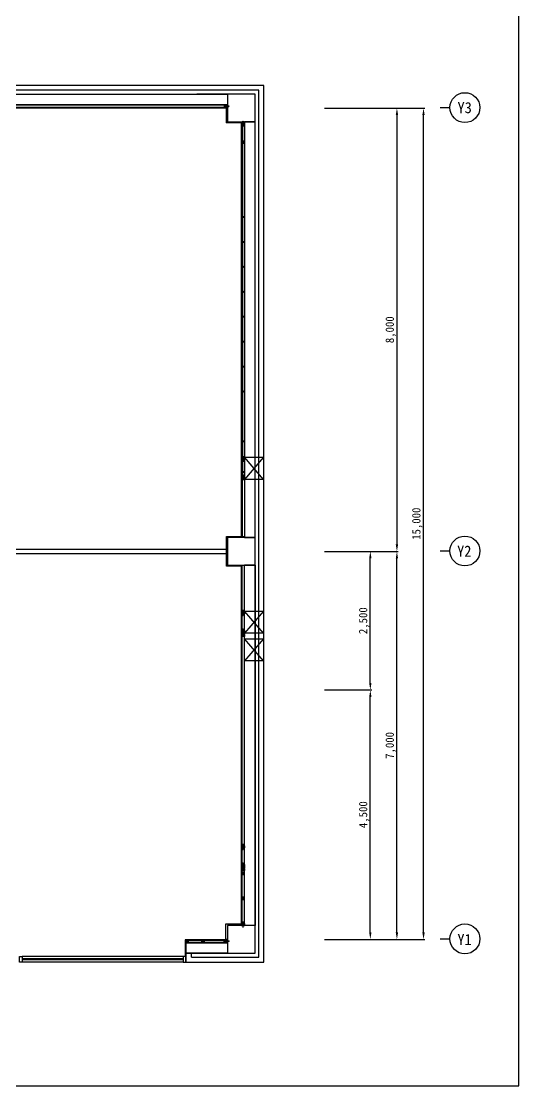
# Model space of a CAD drawing. Header units: millimetres. Extents: x 107440 to 147240, y -268596 to -237350.
# Drawn here: x 138264 to 147240, y -268596 to -249389 of the extents above; entities that cross this region are included whole.
import ezdxf
from ezdxf.enums import TextEntityAlignment as Align

# ---------------------------------------------------------------- set-up
doc = ezdxf.new("R2010")
doc.units = ezdxf.units.MM
for name, color, linetype in [('TN-LEAT', 3, 'Continuous'), ('TZ-BASE', 253, 'Continuous'), ('TZ-DIMS', 1, 'Continuous'), ('TZ-LEAL', 1, 'Continuous')]:
    doc.layers.add(name, color=color, linetype=linetype)
doc.layers.add('TX-PAPR', color=2, linetype='Continuous', plot=False)
doc.styles.get("Standard").update_dxf_attribs({"font": 'GulimChe.ttf'})
doc.linetypes.add('BATTINB', pattern='A,0,-0.0025,[134,GulimChe.ttf,S=0.0025,R=0,X=-0.0025,Y=0.01],-0.005,[134,GulimChe.ttf,S=0.0025,R=180,X=0.0025,Y=0.01],-0.0025', length=0.01)
doc.dimstyles.new('D50', dxfattribs={"dimscale": 50, "dimtxt": 3, "dimasz": 2.5, "dimexe": 0.5, "dimexo": 0.5, "dimgap": 0.5, "dimtad": 1, "dimdec": 0, "dimzin": 1, "dimdsep": 46, "dimlunit": 6, "dimtxsty": 'Standard', "dimcen": 1, "dimclrd": 1, "dimclre": 1, "dimclrt": 3, "dimadec": 0, "dimazin": 0, "dimtfac": 1, "dimtdec": 0, "dimtix": 1, "dimtmove": 2, "dimatfit": 3, "dimfxl": 0, "dimtvp": 2, "dimlwd": -1, "dimlwe": -1, "dimarcsym": 0})

# ---------------------------------------------------------------- blocks, each defined once
blk = doc.blocks.new('*D13')
at = {"layer": 'DEFPOINTS', "color": 0, "ltscale": 0.1}
for p in [(143709, -261455), (144562, -261455), (143709, -265955)]:
    blk.add_point(p, dxfattribs=at)
at = {"layer": 'TZ-DIMS', "color": 1, "ltscale": 0.1}
for p, q in [((143734, -261455), (144587, -261455)), ((144562, -265830), (144562, -261580)), ((143734, -265955), (144587, -265955))]:
    blk.add_line(p, q, dxfattribs=at)
for points in [[(144541, -261580), (144583, -261580), (144562, -261455)], [(144541, -265830), (144583, -265830), (144562, -265955)]]:
    blk.add_solid(points, dxfattribs=at)
at = {"layer": 'TZ-DIMS', "color": 3, "ltscale": 0.1, "insert": (144451, -263705), "char_height": 150, "attachment_point": 5, "rotation": 90}
blk.add_mtext('{\\fGulimChe|b0|i0|c129|p0;4,500}', dxfattribs=at)
blk = doc.blocks.new('*D14')
at = {"layer": 'DEFPOINTS', "color": 0, "ltscale": 0.1}
for p in [(143709, -250955), (143709, -258955), (145042, -258955)]:
    blk.add_point(p, dxfattribs=at)
at = {"layer": 'TZ-DIMS', "color": 1, "ltscale": 0.1}
for p, q in [((143734, -250955), (145067, -250955)), ((145042, -251080), (145042, -258830)), ((143734, -258955), (145067, -258955))]:
    blk.add_line(p, q, dxfattribs=at)
for points in [[(145021, -251080), (145063, -251080), (145042, -250955)], [(145021, -258830), (145063, -258830), (145042, -258955)]]:
    blk.add_solid(points, dxfattribs=at)
at = {"layer": 'TZ-DIMS', "color": 3, "ltscale": 0.1, "insert": (144931, -254955), "char_height": 150, "attachment_point": 5, "rotation": 90}
blk.add_mtext('{\\fGulimChe|b0|i0|c129|p0;8,000}', dxfattribs=at)
blk = doc.blocks.new('*D15')
at = {"layer": 'DEFPOINTS', "color": 0, "ltscale": 0.1}
for p in [(143709, -258955), (145042, -258955), (143709, -265955)]:
    blk.add_point(p, dxfattribs=at)
at = {"layer": 'TZ-DIMS', "color": 1, "ltscale": 0.1}
for p, q in [((143734, -258955), (145067, -258955)), ((145042, -265830), (145042, -259080)), ((143734, -265955), (145067, -265955))]:
    blk.add_line(p, q, dxfattribs=at)
for points in [[(145021, -259080), (145063, -259080), (145042, -258955)], [(145021, -265830), (145063, -265830), (145042, -265955)]]:
    blk.add_solid(points, dxfattribs=at)
at = {"layer": 'TZ-DIMS', "color": 3, "ltscale": 0.1, "insert": (144931, -262455), "char_height": 150, "attachment_point": 5, "rotation": 90}
blk.add_mtext('{\\fGulimChe|b0|i0|c129|p0;7,000}', dxfattribs=at)
blk = doc.blocks.new('*D16')
at = {"layer": 'DEFPOINTS', "color": 0, "ltscale": 0.1}
for p in [(143709, -250955), (145522, -250955), (143709, -265955)]:
    blk.add_point(p, dxfattribs=at)
at = {"layer": 'TZ-DIMS', "color": 1, "ltscale": 0.1}
for p, q in [((143734, -250955), (145547, -250955)), ((145522, -265830), (145522, -251080)), ((143734, -265955), (145547, -265955))]:
    blk.add_line(p, q, dxfattribs=at)
for points in [[(145501, -251080), (145543, -251080), (145522, -250955)], [(145501, -265830), (145543, -265830), (145522, -265955)]]:
    blk.add_solid(points, dxfattribs=at)
at = {"layer": 'TZ-DIMS', "color": 3, "ltscale": 0.1, "insert": (145411, -258455), "char_height": 150, "attachment_point": 5, "rotation": 90}
blk.add_mtext('{\\fGulimChe|b0|i0|c129|p0;15,000}', dxfattribs=at)
blk = doc.blocks.new('*D21')
at = {"layer": 'DEFPOINTS', "color": 0, "ltscale": 0.1}
for p in [(144000, -258955), (144562, -258955), (144000, -261455)]:
    blk.add_point(p, dxfattribs=at)
at = {"layer": 'TZ-DIMS', "color": 1, "ltscale": 0.1}
for p, q in [((144025, -258955), (144587, -258955)), ((144562, -261330), (144562, -259080)), ((144025, -261455), (144587, -261455))]:
    blk.add_line(p, q, dxfattribs=at)
for points in [[(144541, -259080), (144583, -259080), (144562, -258955)], [(144541, -261330), (144583, -261330), (144562, -261455)]]:
    blk.add_solid(points, dxfattribs=at)
at = {"layer": 'TZ-DIMS', "color": 3, "ltscale": 0.1, "insert": (144451, -260205), "char_height": 150, "attachment_point": 5, "rotation": 90}
blk.add_mtext('{\\fGulimChe|b0|i0|c129|p0;2,500}', dxfattribs=at)

msp = doc.modelspace()

# ---------------------------------------------------------------- linework, layer by layer
at = {"layer": 'TX-PAPR'}
msp.add_lwpolyline([(107439.7, -268595.5), (147239.7, -268595.5), (147239.7, -242795.5), (107439.7, -242795.5)], close=True, dxfattribs=at)
at = {"layer": 'TZ-BASE'}
for p, q in [((142639.9, -250545.1), (119551.9, -250545.1)), ((142549.9, -250635.1), (119651.9, -250635.1)), ((142549.9, -257704.9), (142549.9, -250635.1)), ((142549.9, -266275.1), (142549.9, -250635.1)), ((142639.9, -257804.9), (142639.9, -250545.1)), ((142639.9, -266365.1), (142639.9, -250545.1)), ((137481.6, -250705.1), (141981.9, -250705.1)), ((137481.6, -250705.1), (141981.9, -250705.1)), ((141981.9, -250705.1), (141431.9, -250705.1)), ((141981.9, -250705.1), (141431.9, -250705.1)), ((141981.9, -250895.1), (137481.6, -250895.1)), ((141981.9, -250895.1), (137481.6, -250895.1)), ((137481.6, -250896.1), (141961.9, -250896.1)), ((137481.6, -250896.1), (141961.9, -250896.1)), ((137481.6, -250936.1), (141961.9, -250936.1)), ((137481.6, -250936.1), (141961.9, -250936.1)), ((141923.9, -250948.9), (141923.9, -250948.6)), ((141923.9, -250948.9), (141923.9, -250948.6)), ((141941.9, -250896.1), (141941.9, -250895.8)), ((141941.9, -250896.1), (141941.9, -250895.8)), ((141980.2, -250896.1), (141941.9, -250896.1)), ((141980.2, -250896.1), (141941.9, -250896.1)), ((141941.9, -250949.1), (141980.2, -250949.1)), ((141941.9, -250949.1), (141980.2, -250949.1)), ((141942.6, -250895.1), (141981.9, -250895.1)), ((141942.6, -250895.1), (141981.9, -250895.1)), ((141981.9, -250950.1), (141942.6, -250950.1)), ((141981.9, -250950.1), (141942.6, -250950.1)), ((141961.9, -250936.1), (141961.9, -250949.1)), ((141961.9, -250936.1), (141961.9, -250949.1)), ((141980.9, -250948.4), (141980.9, -250896.8)), ((141980.9, -250948.4), (141980.9, -250896.8)), ((141981.9, -250895.1), (141981.9, -250950.1)), ((141981.9, -250895.1), (141981.9, -250950.1)), ((142291.9, -257460.1), (142291.9, -251205.1)), ((142481.9, -258705.1), (142481.9, -251205.1)), ((142291.9, -251222), (142236.4, -251222)), ((142236.4, -251222), (142236.4, -251261.3)), ((142291.9, -251222), (142236.4, -251222)), ((142236.4, -251222), (142236.4, -251261.3)), ((142237.1, -251262), (142237.4, -251262)), ((142237.1, -251262), (142237.4, -251262)), ((142237.4, -251222), (142237.4, -258687.1)), ((142237.4, -251262), (142237.4, -251223.7)), ((142237.4, -251262), (142237.4, -251223.7)), ((142250.9, -251242), (142237.4, -251242)), ((142250.9, -251242), (142237.4, -251242)), ((142238.1, -251223), (142290.9, -251223)), ((142238.1, -251223), (142290.9, -251223)), ((142250.9, -251242), (142250.9, -258687.1)), ((142290.9, -251223), (142290.9, -251262)), ((142290.9, -251223), (142290.9, -251262)), ((142290.9, -251262), (142291.2, -251262)), ((142290.9, -251262), (142291.2, -251262)), ((142291.9, -251261.3), (142291.9, -251222)), ((142291.9, -251261.3), (142291.9, -251222)), ((142238.2, -257306.4), (142238.2, -257267.1)), ((142293.2, -257306.4), (142238.2, -257306.4)), ((142239.2, -257266.4), (142239.2, -257304.7)), ((142252.2, -257286.4), (142239.2, -257286.4)), ((142239.9, -257305.4), (142291.5, -257305.4)), ((142292.2, -257304.7), (142292.2, -257266.4)), ((142293.2, -257267.1), (142293.2, -257306.4)), ((142292.2, -257605.1), (142237.2, -257605.1)), ((142237.2, -257605.1), (142237.2, -257644.4)), ((142238.2, -257645.1), (142238.2, -257606.8)), ((142251.2, -257625.1), (142238.2, -257625.1)), ((142238.9, -257606.1), (142290.5, -257606.1)), ((142290.9, -257633.1), (142290.9, -257672.1)), ((142290.9, -257672.1), (142291.2, -257672.1)), ((142291.2, -257606.8), (142291.2, -257645.1)), ((142291.2, -257645.1), (142291.5, -257645.1)), ((142292.2, -257644.4), (142292.2, -257605.1)), ((142481.9, -266205.1), (142481.9, -258830.1)), ((142238.4, -265685.1), (142238.4, -259223.1)), ((142250.9, -265645.1), (142250.9, -259223.1)), ((142290.9, -265645.1), (142290.9, -259205.1)), ((142291.9, -265705.1), (142291.9, -259205.1)), ((142237.9, -260082.5), (142237.9, -260043.2)), ((142238.9, -260042.5), (142238.9, -260080.8)), ((142291.9, -260080.8), (142291.9, -260042.5)), ((142292.9, -260043.2), (142292.9, -260082.5)), ((142292.9, -260082.5), (142237.9, -260082.5)), ((142251.9, -260062.5), (142238.9, -260062.5)), ((142239.6, -260081.5), (142291.2, -260081.5)), ((142291.9, -260381.1), (142236.9, -260381.1)), ((142236.9, -260381.1), (142236.9, -260420.4)), ((142237.9, -260421.1), (142237.9, -260382.8)), ((142250.9, -260401.1), (142237.9, -260401.1)), ((142238.6, -260382.1), (142290.2, -260382.1)), ((142290.9, -260382.8), (142290.9, -260421.1)), ((142290.9, -260421.1), (142291.2, -260421.1)), ((142291.9, -260420.4), (142291.9, -260381.1)), ((142290.9, -260471.1), (142291.2, -260471.1)), ((142237.9, -264305.4), (142237.9, -264266.1)), ((142238.9, -264265.4), (142238.9, -264303.7)), ((142291.9, -264303.7), (142291.9, -264265.4)), ((142292.9, -264266.1), (142292.9, -264305.4)), ((142292.9, -264305.4), (142237.9, -264305.4)), ((142251.9, -264285.4), (142238.9, -264285.4)), ((142239.6, -264304.4), (142291.2, -264304.4)), ((142291.9, -264604), (142236.9, -264604)), ((142236.9, -264604), (142236.9, -264643.3)), ((142237.9, -264644), (142237.9, -264605.7)), ((142250.9, -264624), (142237.9, -264624)), ((142238.6, -264605), (142290.2, -264605)), ((142290.9, -264605.7), (142290.9, -264644)), ((142290.9, -264644), (142291.2, -264644)), ((142291.9, -264643.3), (142291.9, -264604)), ((142290.9, -264694), (142291.2, -264694)), ((142237.4, -265705.1), (142237.4, -265665.8)), ((142291.9, -265705.1), (142237.4, -265705.1)), ((142238.1, -265665.1), (142238.4, -265665.1)), ((142238.4, -265665.1), (142238.4, -265703.4)), ((142250.9, -265685.1), (142238.4, -265685.1)), ((142239.1, -265704.1), (142290.2, -265704.1)), ((142290.9, -265703.4), (142290.9, -265665.1)), ((142290.9, -265665.1), (142291.2, -265665.1)), ((142291.9, -265665.8), (142291.9, -265705.1)), ((141219.2, -265961.1), (141219.2, -266265.1)), ((141232.2, -265974.1), (141232.2, -266028.1)), ((141941.9, -265961.1), (141980.2, -265961.1)), ((141981.9, -265960.1), (141942.6, -265960.1)), ((141961.9, -265974.1), (141961.9, -265961.1)), ((141980.9, -265961.8), (141980.9, -266013.4)), ((141981.9, -266015.1), (141981.9, -265960.1)), ((141232.2, -266365.1), (141232.2, -266015.1)), ((141232.2, -266015.1), (141981.9, -266015.1)), ((141981.9, -266015.1), (141232.2, -266015.1)), ((141980.2, -266014.1), (141941.9, -266014.1)), ((141941.9, -266014.1), (141941.9, -266014.4)), ((141942.6, -266015.1), (141981.9, -266015.1)), ((142482.2, -266015.1), (142481.9, -266015.1)), ((141182.2, -266265.1), (138282.2, -266265.1)), ((141182.2, -266305.1), (138282.2, -266305.1)), ((141182.2, -266325.1), (138282.2, -266325.1)), ((141182.2, -266365.1), (138282.2, -266365.1)), ((141232.2, -266205.1), (142481.9, -266205.1)), ((141232.2, -266365.1), (142639.9, -266365.1)), ((141332.2, -266275.1), (141332.2, -266205.1)), ((141332.2, -266275.1), (142549.9, -266275.1))]:
    msp.add_line(p, q, dxfattribs=at)
at = {"layer": 'TZ-BASE', "ltscale": 0.1}
for p, q in [((141981.9, -250705.1), (141981.9, -250895.1)), ((141981.9, -250705.1), (141981.9, -250895.1)), ((137501.4, -250949.1), (141961.9, -250949.1)), ((137501.4, -250949.1), (141961.9, -250949.1)), ((142481.9, -251205.1), (142291.9, -251205.1)), ((142481.9, -251205.1), (142291.9, -251205.1)), ((142252.2, -257286.4), (142292.2, -257246.4)), ((142292.2, -257286.4), (142252.2, -257246.4)), ((142251.2, -257625.1), (142291.2, -257665.1)), ((142291.2, -257625.1), (142251.2, -257665.1)), ((142291.9, -258687.1), (142291.9, -258705.1)), ((142291.9, -258687.1), (142291.9, -258705.1)), ((142291.9, -258705.1), (142481.9, -258705.1)), ((142291.9, -258705.1), (142481.9, -258705.1)), ((137500.2, -258917.1), (141963.9, -258917.1)), ((137500.2, -258993.1), (141963.9, -258993.1)), ((142481.9, -259205.1), (142290.9, -259205.1)), ((142481.9, -259205.1), (142290.9, -259205.1)), ((142481.9, -259205.1), (142481.9, -265705.1)), ((142251.9, -260062.5), (142291.9, -260022.5)), ((142291.9, -260062.5), (142251.9, -260022.5)), ((142250.9, -260401.1), (142290.9, -260441.1)), ((142290.9, -260401.1), (142250.9, -260441.1)), ((142250.9, -260451.1), (142290.9, -260491.1)), ((142290.9, -260451.1), (142250.9, -260491.1)), ((142251.9, -264285.4), (142291.9, -264245.4)), ((142291.9, -264285.4), (142251.9, -264245.4)), ((142250.9, -264624), (142290.9, -264664)), ((142290.9, -264624), (142250.9, -264664)), ((142250.9, -264674), (142290.9, -264714)), ((142290.9, -264674), (142250.9, -264714)), ((142481.9, -265705.1), (142291.9, -265705.1)), ((141981.9, -265961.1), (141219.2, -265961.1)), ((141981.9, -265974.1), (141219.2, -265974.1)), ((141981.9, -266014.1), (141232.2, -266014.1)), ((141232.7, -266014.1), (141232.7, -266205.1)), ((141981.9, -266015.1), (141981.9, -266205.1)), ((141981.9, -266205.1), (141232.7, -266205.1)), ((141332.2, -266205.1), (141232.7, -266205.1)), ((141232.7, -266205.1), (141232.7, -266365.1))]:
    msp.add_line(p, q, dxfattribs=at)
at = {"layer": 'TZ-BASE', "linetype": 'BATTINB'}
for p, q in [((141961.9, -250896.1), (141921.9, -250936.1)), ((141961.9, -250936.1), (141921.9, -250896.1)), ((141961.9, -250896.1), (141921.9, -250936.1)), ((141961.9, -250936.1), (141921.9, -250896.1)), ((141981.9, -250949.1), (141961.9, -250949.1)), ((141981.9, -250949.1), (141961.9, -250949.1)), ((141963.9, -251223.1), (141963.9, -250950.1)), ((141963.9, -251223.1), (141963.9, -250950.1)), ((142236.4, -251223.1), (141961.9, -251223.1)), ((142236.4, -251223.1), (141961.9, -251223.1)), ((142231.4, -251223.1), (142231.4, -258687.1)), ((142291.9, -251222), (142237.4, -251222)), ((142291.9, -251222), (142237.4, -251222)), ((142273.9, -251223.1), (142237.4, -251223.1)), ((142273.9, -251223.1), (142237.4, -251223.1)), ((142290.9, -251242), (142250.9, -251282)), ((142250.9, -251242), (142290.9, -251282)), ((142290.9, -251242), (142250.9, -251282)), ((142250.9, -251242), (142290.9, -251282)), ((142291.9, -257442.1), (142291.9, -251222)), ((142291.9, -251222), (142291.9, -258687.1)), ((142290.9, -251590.1), (142250.9, -251550.1)), ((142250.9, -251590.1), (142290.9, -251550.1)), ((142290.9, -252940.1), (142250.9, -252900.1)), ((142250.9, -252940.1), (142290.9, -252900.1)), ((142290.9, -252940.1), (142250.9, -252900.1)), ((142250.9, -252940.1), (142290.9, -252900.1)), ((142290.9, -253390.1), (142250.9, -253350.1)), ((142250.9, -253390.1), (142290.9, -253350.1)), ((142290.9, -253840.1), (142250.9, -253800.1)), ((142250.9, -253840.1), (142290.9, -253800.1)), ((142290.9, -254290.1), (142250.9, -254250.1)), ((142250.9, -254290.1), (142290.9, -254250.1)), ((142290.9, -254740.1), (142250.9, -254700.1)), ((142250.9, -254740.1), (142290.9, -254700.1)), ((142290.9, -255190.1), (142250.9, -255150.1)), ((142250.9, -255190.1), (142290.9, -255150.1)), ((142290.9, -255640.1), (142250.9, -255600.1)), ((142250.9, -255640.1), (142290.9, -255600.1)), ((142290.9, -256090.1), (142250.9, -256050.1)), ((142250.9, -256090.1), (142290.9, -256050.1)), ((142290.9, -256990.1), (142250.9, -256950.1)), ((142250.9, -256990.1), (142290.9, -256950.1)), ((142632.2, -257655.1), (142292.2, -257255.1)), ((142632.2, -257255.1), (142292.2, -257655.1)), ((142290.9, -257541.4), (142250.9, -257501.4)), ((142250.9, -257541.4), (142290.9, -257501.4)), ((141963.9, -259223.1), (141963.9, -258687.1)), ((141963.9, -258687.1), (142291.9, -258687.1)), ((141963.9, -259223.1), (141963.9, -258687.1)), ((141963.9, -258687.1), (142291.9, -258687.1)), ((142250.9, -259223.1), (141963.9, -259223.1)), ((142250.9, -259223.1), (141963.9, -259223.1)), ((142231.4, -259223.1), (142231.4, -265675.1)), ((142631.9, -260431.1), (142291.9, -260031.1)), ((142631.9, -260031.1), (142291.9, -260431.1)), ((142631.9, -260931.1), (142291.9, -260531.1)), ((142631.9, -260531.1), (142291.9, -260931.1)), ((142290.9, -264785.1), (142250.9, -264745.1)), ((142250.9, -264785.1), (142290.9, -264745.1)), ((142290.9, -265235.1), (142250.9, -265195.1)), ((142250.9, -265235.1), (142290.9, -265195.1)), ((142290.9, -265685.1), (142250.9, -265645.1)), ((142250.9, -265685.1), (142290.9, -265645.1)), ((141272.7, -266014.1), (141232.7, -265974.1)), ((141272.7, -265974.1), (141232.7, -266014.1)), ((141562.7, -266014.1), (141522.7, -265974.1)), ((141562.7, -265974.1), (141522.7, -266014.1)), ((141921.9, -266014.1), (141961.9, -265974.1)), ((141921.9, -265974.1), (141961.9, -266014.1))]:
    msp.add_line(p, q, dxfattribs=at)
at = {"layer": 'TZ-BASE'}
for points in [[(142481.9, -250705.1), (141981.9, -250705.1), (141981.9, -251205.1), (142481.9, -251205.1)], [(142481.9, -250705.1), (141981.9, -250705.1), (141981.9, -251205.1), (142481.9, -251205.1)], [(141921.9, -250896.1), (141921.9, -250936.1), (141961.9, -250936.1), (141961.9, -250896.1)], [(141921.9, -250896.1), (141921.9, -250936.1), (141961.9, -250936.1), (141961.9, -250896.1)], [(142290.9, -251282), (142250.9, -251282), (142250.9, -251242), (142290.9, -251242)], [(142290.9, -251282), (142250.9, -251282), (142250.9, -251242), (142290.9, -251242)], [(142290.9, -251550.1), (142250.9, -251550.1), (142250.9, -251590.1), (142290.9, -251590.1)], [(142292.2, -257246.4), (142252.2, -257246.4), (142252.2, -257286.4), (142292.2, -257286.4)], [(142291.2, -257665.1), (142251.2, -257665.1), (142251.2, -257625.1), (142291.2, -257625.1)], [(142481.9, -258705.1), (141981.9, -258705.1), (141981.9, -259205.1), (142481.9, -259205.1)], [(142481.9, -258705.1), (141981.9, -258705.1), (141981.9, -259205.1), (142481.9, -259205.1)], [(142291.9, -260022.5), (142251.9, -260022.5), (142251.9, -260062.5), (142291.9, -260062.5)], [(142290.9, -260441.1), (142250.9, -260441.1), (142250.9, -260401.1), (142290.9, -260401.1)], [(142290.9, -260491.1), (142250.9, -260491.1), (142250.9, -260451.1), (142290.9, -260451.1)], [(142291.9, -264245.4), (142251.9, -264245.4), (142251.9, -264285.4), (142291.9, -264285.4)], [(142290.9, -264664), (142250.9, -264664), (142250.9, -264624), (142290.9, -264624)], [(142290.9, -264714), (142250.9, -264714), (142250.9, -264674), (142290.9, -264674)], [(142290.9, -264745.1), (142250.9, -264745.1), (142250.9, -264785.1), (142290.9, -264785.1)], [(142290.9, -265195.1), (142250.9, -265195.1), (142250.9, -265235.1), (142290.9, -265235.1)], [(142481.9, -265705.1), (141981.9, -265705.1), (141981.9, -266205.1), (142481.9, -266205.1)], [(142290.9, -265645.1), (142250.9, -265645.1), (142250.9, -265685.1), (142290.9, -265685.1)], [(141232.2, -266014.1), (141232.2, -265974.1), (141272.2, -265974.1), (141272.2, -266014.1)], [(141522.2, -266014.1), (141522.2, -265974.1), (141562.2, -265974.1), (141562.2, -266014.1)], [(141921.9, -266014.1), (141921.9, -265974.1), (141961.9, -265974.1), (141961.9, -266014.1)], [(138232.2, -266265.1), (138282.2, -266265.1), (138282.2, -266365.1), (138232.2, -266365.1)], [(138232.2, -266265.1), (138282.2, -266265.1), (138282.2, -266365.1), (138232.2, -266365.1)], [(141232.2, -266265.1), (141182.2, -266265.1), (141182.2, -266365.1), (141232.2, -266365.1)], [(141232.2, -266265.1), (141182.2, -266265.1), (141182.2, -266365.1), (141232.2, -266365.1)]]:
    msp.add_lwpolyline(points, close=True, dxfattribs=at)
for points in [[(141981.9, -250924.8), (141991, -250924.8), (141988.5, -250919.8), (141981.9, -250919.8)], [(141981.9, -250924.8), (141991, -250924.8), (141988.5, -250919.8), (141981.9, -250919.8)], [(141996, -250924.8), (141993.5, -250919.8), (141990.2, -250919.8), (141992.7, -250924.8), (141996, -250924.8)], [(141996, -250924.8), (141993.5, -250919.8), (141990.2, -250919.8), (141992.7, -250924.8), (141996, -250924.8)], [(142001.1, -250924.8), (141998.6, -250919.8), (141995.2, -250919.8), (141997.7, -250924.8), (142001.1, -250924.8)], [(142001.1, -250924.8), (141998.6, -250919.8), (141995.2, -250919.8), (141997.7, -250924.8), (142001.1, -250924.8)], [(142006.4, -250924.8), (142003.9, -250919.8), (142000.6, -250919.8), (142003.1, -250924.8), (142006.4, -250924.8)], [(142006.4, -250924.8), (142003.9, -250919.8), (142000.6, -250919.8), (142003.1, -250924.8), (142006.4, -250924.8)], [(142012.2, -250922.3), (142010, -250919.8), (142005.6, -250919.8), (142008.1, -250924.8), (142010, -250924.8), (142012.2, -250922.3)], [(142012.2, -250922.3), (142010, -250919.8), (142005.6, -250919.8), (142008.1, -250924.8), (142010, -250924.8), (142012.2, -250922.3)], [(142264.6, -251191.6), (142267.1, -251193.9), (142267.1, -251198.3), (142262.1, -251195.8), (142262.1, -251193.9), (142264.6, -251191.6)], [(142264.6, -251191.6), (142267.1, -251193.9), (142267.1, -251198.3), (142262.1, -251195.8), (142262.1, -251193.9), (142264.6, -251191.6)], [(142262.1, -251197.5), (142267.1, -251200), (142267.1, -251203.3), (142262.1, -251200.8), (142262.1, -251197.5)], [(142262.1, -251197.5), (142267.1, -251200), (142267.1, -251203.3), (142262.1, -251200.8), (142262.1, -251197.5)], [(142262.1, -251202.8), (142267.1, -251205.3), (142267.1, -251208.7), (142262.1, -251206.2), (142262.1, -251202.8)], [(142262.1, -251202.8), (142267.1, -251205.3), (142267.1, -251208.7), (142262.1, -251206.2), (142262.1, -251202.8)], [(142262.1, -251207.8), (142267.1, -251210.3), (142267.1, -251213.7), (142262.1, -251211.2), (142262.1, -251207.8)], [(142262.1, -251207.8), (142267.1, -251210.3), (142267.1, -251213.7), (142262.1, -251211.2), (142262.1, -251207.8)], [(142262.1, -251222), (142262.1, -251212.9), (142267.1, -251215.4), (142267.1, -251222)], [(142262.1, -251222), (142262.1, -251212.9), (142267.1, -251215.4), (142267.1, -251222)], [(142263.4, -257306.4), (142263.4, -257315.5), (142268.4, -257313), (142268.4, -257306.4)], [(142263.4, -257320.5), (142268.4, -257318), (142268.4, -257314.7), (142263.4, -257317.2), (142263.4, -257320.5)], [(142263.4, -257325.6), (142268.4, -257323.1), (142268.4, -257319.7), (142263.4, -257322.2), (142263.4, -257325.6)], [(142263.4, -257330.9), (142268.4, -257328.4), (142268.4, -257325.1), (142263.4, -257327.6), (142263.4, -257330.9)], [(142265.9, -257336.7), (142268.4, -257334.5), (142268.4, -257330.1), (142263.4, -257332.6), (142263.4, -257334.5), (142265.9, -257336.7)], [(142264.9, -257574.7), (142267.4, -257577), (142267.4, -257581.4), (142262.4, -257578.9), (142262.4, -257577), (142264.9, -257574.7)], [(142262.4, -257580.6), (142267.4, -257583.1), (142267.4, -257586.4), (142262.4, -257583.9), (142262.4, -257580.6)], [(142262.4, -257585.9), (142267.4, -257588.4), (142267.4, -257591.8), (142262.4, -257589.3), (142262.4, -257585.9)], [(142262.4, -257590.9), (142267.4, -257593.4), (142267.4, -257596.8), (142262.4, -257594.3), (142262.4, -257590.9)], [(142262.4, -257605.1), (142262.4, -257596), (142267.4, -257598.5), (142267.4, -257605.1)], [(142263.1, -260082.5), (142263.1, -260091.6), (142268.1, -260089.1), (142268.1, -260082.5)], [(142263.1, -260096.6), (142268.1, -260094.1), (142268.1, -260090.7), (142263.1, -260093.2), (142263.1, -260096.6)], [(142263.1, -260101.6), (142268.1, -260099.1), (142268.1, -260095.8), (142263.1, -260098.3), (142263.1, -260101.6)], [(142263.1, -260107), (142268.1, -260104.5), (142268.1, -260101.1), (142263.1, -260103.6), (142263.1, -260107)], [(142265.6, -260112.8), (142268.1, -260110.6), (142268.1, -260106.1), (142263.1, -260108.6), (142263.1, -260110.6), (142265.6, -260112.8)], [(142264.6, -260350.8), (142267.1, -260353), (142267.1, -260357.4), (142262.1, -260354.9), (142262.1, -260353), (142264.6, -260350.8)], [(142262.1, -260356.6), (142267.1, -260359.1), (142267.1, -260362.5), (142262.1, -260360), (142262.1, -260356.6)], [(142262.1, -260362), (142267.1, -260364.5), (142267.1, -260367.8), (142262.1, -260365.3), (142262.1, -260362)], [(142262.1, -260367), (142267.1, -260369.5), (142267.1, -260372.8), (142262.1, -260370.3), (142262.1, -260367)], [(142262.1, -260381.1), (142262.1, -260372), (142267.1, -260374.5), (142267.1, -260381.1)], [(142263.1, -264305.4), (142263.1, -264314.5), (142268.1, -264312), (142268.1, -264305.4)], [(142263.1, -264319.5), (142268.1, -264317), (142268.1, -264313.7), (142263.1, -264316.2), (142263.1, -264319.5)], [(142263.1, -264324.5), (142268.1, -264322), (142268.1, -264318.7), (142263.1, -264321.2), (142263.1, -264324.5)], [(142263.1, -264329.9), (142268.1, -264327.4), (142268.1, -264324), (142263.1, -264326.5), (142263.1, -264329.9)], [(142265.6, -264335.7), (142268.1, -264333.5), (142268.1, -264329.1), (142263.1, -264331.6), (142263.1, -264333.5), (142265.6, -264335.7)], [(142264.6, -264573.7), (142267.1, -264575.9), (142267.1, -264580.4), (142262.1, -264577.9), (142262.1, -264575.9), (142264.6, -264573.7)], [(142262.1, -264579.5), (142267.1, -264582), (142267.1, -264585.4), (142262.1, -264582.9), (142262.1, -264579.5)], [(142262.1, -264584.9), (142267.1, -264587.4), (142267.1, -264590.7), (142262.1, -264588.2), (142262.1, -264584.9)], [(142262.1, -264589.9), (142267.1, -264592.4), (142267.1, -264595.8), (142262.1, -264593.3), (142262.1, -264589.9)], [(142262.1, -264604), (142262.1, -264594.9), (142267.1, -264597.4), (142267.1, -264604)], [(142262.1, -265705), (142262.1, -265714.1), (142267.1, -265711.6), (142267.1, -265705)], [(142262.1, -265719.2), (142267.1, -265716.7), (142267.1, -265713.3), (142262.1, -265715.8), (142262.1, -265719.2)], [(142262.1, -265724.2), (142267.1, -265721.7), (142267.1, -265718.3), (142262.1, -265720.8), (142262.1, -265724.2)], [(142262.1, -265729.2), (142267.1, -265726.7), (142267.1, -265723.4), (142262.1, -265725.9), (142262.1, -265729.2)], [(142264.6, -265735), (142267.1, -265732.8), (142267.1, -265728.4), (142262.1, -265730.9), (142262.1, -265732.8), (142264.6, -265735)], [(141981.9, -265985.3), (141991, -265985.3), (141988.5, -265990.3), (141981.9, -265990.3)], [(141996, -265985.3), (141993.5, -265990.3), (141990.2, -265990.3), (141992.7, -265985.3), (141996, -265985.3)], [(142001.1, -265985.3), (141998.6, -265990.3), (141995.2, -265990.3), (141997.7, -265985.3), (142001.1, -265985.3)], [(142006.4, -265985.3), (142003.9, -265990.3), (142000.6, -265990.3), (142003.1, -265985.3), (142006.4, -265985.3)], [(142012.2, -265987.8), (142010, -265990.3), (142005.6, -265990.3), (142008.1, -265985.3), (142010, -265985.3), (142012.2, -265987.8)]]:
    msp.add_lwpolyline(points, dxfattribs=at)
at = {"layer": 'TZ-BASE', "linetype": 'BATTINB'}
for points in [[(142632.2, -257255.1), (142632.2, -257655.1), (142292.2, -257655.1), (142292.2, -257255.1)], [(142631.9, -260031.1), (142631.9, -260431.1), (142291.9, -260431.1), (142291.9, -260031.1)], [(142631.9, -260531.1), (142631.9, -260931.1), (142291.9, -260931.1), (142291.9, -260531.1)]]:
    msp.add_lwpolyline(points, close=True, dxfattribs=at)
for points in [[(141951.9, -265960.1), (141951.9, -265675.1), (142238.4, -265675.1)], [(141963.9, -266015.1), (141963.9, -266014.1)]]:
    msp.add_lwpolyline(points, dxfattribs=at)
at = {"layer": 'TZ-BASE'}
for centre, radius, start, end in [((141942.6, -250895.8), 0.7, 90, 180), ((141942.6, -250895.8), 0.7, 90, 180), ((141942.6, -250949.4), 0.7, 180, 270), ((141942.6, -250949.4), 0.7, 180, 270), ((141982.5, -250922.6), 6.44, 104.71922, 255.21673), ((141982.5, -250922.6), 6.44, 104.71922, 255.21673), ((141980.2, -250896.8), 0.7, 0, 90), ((141980.2, -250896.8), 0.7, 0, 90), ((141980.2, -250948.4), 0.7, 270, 0), ((141980.2, -250948.4), 0.7, 270, 0), ((142237.1, -251261.3), 0.7, 180, 270), ((142237.1, -251261.3), 0.7, 180, 270), ((142238.1, -251223.7), 0.7, 90, 180), ((142238.1, -251223.7), 0.7, 90, 180), ((142264.4, -251221.3), 6.44, 194.78327, 345.28078), ((142264.4, -251221.3), 6.44, 194.78327, 345.28078), ((142291.2, -251261.3), 0.7, 270, 0), ((142291.2, -251261.3), 0.7, 270, 0), ((142239.9, -257304.7), 0.7, 180, 270), ((142265.7, -257307), 6.44, 14.71922, 165.21673), ((142291.5, -257304.7), 0.7, 270, 0), ((142237.9, -257644.4), 0.7, 180, 270), ((142238.9, -257606.8), 0.7, 90, 180), ((142264.7, -257604.4), 6.44, 194.78327, 345.28078), ((142290.5, -257606.8), 0.7, 0, 90), ((142291.5, -257644.4), 0.7, 270, 0), ((142239.6, -260080.8), 0.7, 180, 270), ((142265.4, -260083.1), 6.44, 14.71922, 165.21673), ((142291.2, -260080.8), 0.7, 270, 0), ((142237.6, -260420.4), 0.7, 180, 270), ((142238.6, -260382.8), 0.7, 90, 180), ((142264.4, -260380.5), 6.44, 194.78327, 345.28078), ((142290.2, -260382.8), 0.7, 0, 90), ((142291.2, -260420.4), 0.7, 270, 0), ((142291.2, -260470.4), 0.7, 270, 0), ((142239.6, -264303.7), 0.7, 180, 270), ((142265.4, -264306), 6.44, 14.71922, 165.21673), ((142291.2, -264303.7), 0.7, 270, 0), ((142237.6, -264643.3), 0.7, 180, 270), ((142238.6, -264605.7), 0.7, 90, 180), ((142264.4, -264603.4), 6.44, 194.78327, 345.28078), ((142290.2, -264605.7), 0.7, 0, 90), ((142291.2, -264643.3), 0.7, 270, 0), ((142291.2, -264693.3), 0.7, 270, 0), ((142238.1, -265665.8), 0.7, 90, 180), ((142239.1, -265703.4), 0.7, 180, 270), ((142264.4, -265705.7), 6.44, 14.71922, 165.21673), ((142290.2, -265703.4), 0.7, 270, 0), ((142291.2, -265665.8), 0.7, 0, 90), ((141942.6, -265960.8), 0.7, 90, 180), ((141982.5, -265987.6), 6.44, 104.78327, 255.28078), ((141980.2, -265961.8), 0.7, 0, 90), ((141942.6, -266014.4), 0.7, 180, 270), ((141980.2, -266013.4), 0.7, 270, 0)]:
    msp.add_arc(centre, radius, start, end, dxfattribs=at)
at = {"layer": 'TZ-BASE', "linetype": 'BATTINB'}
msp.add_point((142006.9, -265990.1), dxfattribs=at)
at = {"layer": 'TZ-LEAL'}
for p, q in [((145819.4, -250947.1), (145999.1, -250947.1)), ((145819.4, -258947.1), (145999.1, -258947.1)), ((145819.4, -265947.1), (145999.1, -265947.1))]:
    msp.add_line(p, q, dxfattribs=at)
for centre in [(146268.8, -250947.1), (146268.8, -258947.1), (146268.8, -265947.1)]:
    msp.add_circle(centre, 269.6, dxfattribs=at)

# ---------------------------------------------------------------- texts
at = {"layer": 'TN-LEAT', "linetype": 'BATTINB', "ltscale": 0.1}
for s, p in [('Y3', (146264.5, -250947.5)), ('Y2', (146257.5, -258949.5)), ('Y1', (146262.5, -265956.5))]:
    msp.add_text(s, height=200, dxfattribs=at).set_placement(p, align=Align.MIDDLE_CENTER)

# ---------------------------------------------------------------- dimensions: what is measured, and where the dimension line sits
at = {"layer": 'TZ-DIMS', "ltscale": 0.1}
for base, p1, p2, angle, picture, middle in [((145042, -258955.1), (143708.8, -250955.1), (143708.8, -258955.1), 270, '*D14', (144930.9, -254955.1)), ((145522, -250955.1), (143708.8, -265955.1), (143708.8, -250955.1), 270, '*D16', (145410.8, -258455.1)), ((145042, -258955.1), (143708.8, -265955.1), (143708.8, -258955.1), 270, '*D15', (144930.9, -262455.1)), ((144562, -258955.1), (144000.4, -261455.1), (144000.4, -258955.1), 90, '*D21', (144450.9, -260205.1)), ((144562, -261455.1), (143708.8, -265955.1), (143708.8, -261455.1), 270, '*D13', (144450.8, -263705.1))]:
    dim = msp.add_linear_dim(base=base, p1=p1, p2=p2, angle=angle, text='{\\fGulimChe|b0|i0|c129|p0;<>}', dimstyle='D50', dxfattribs=at)
    dim.commit()
    dim.dimension.update_dxf_attribs({"geometry": picture, "text_midpoint": middle})

doc.saveas('drawing.dxf')
